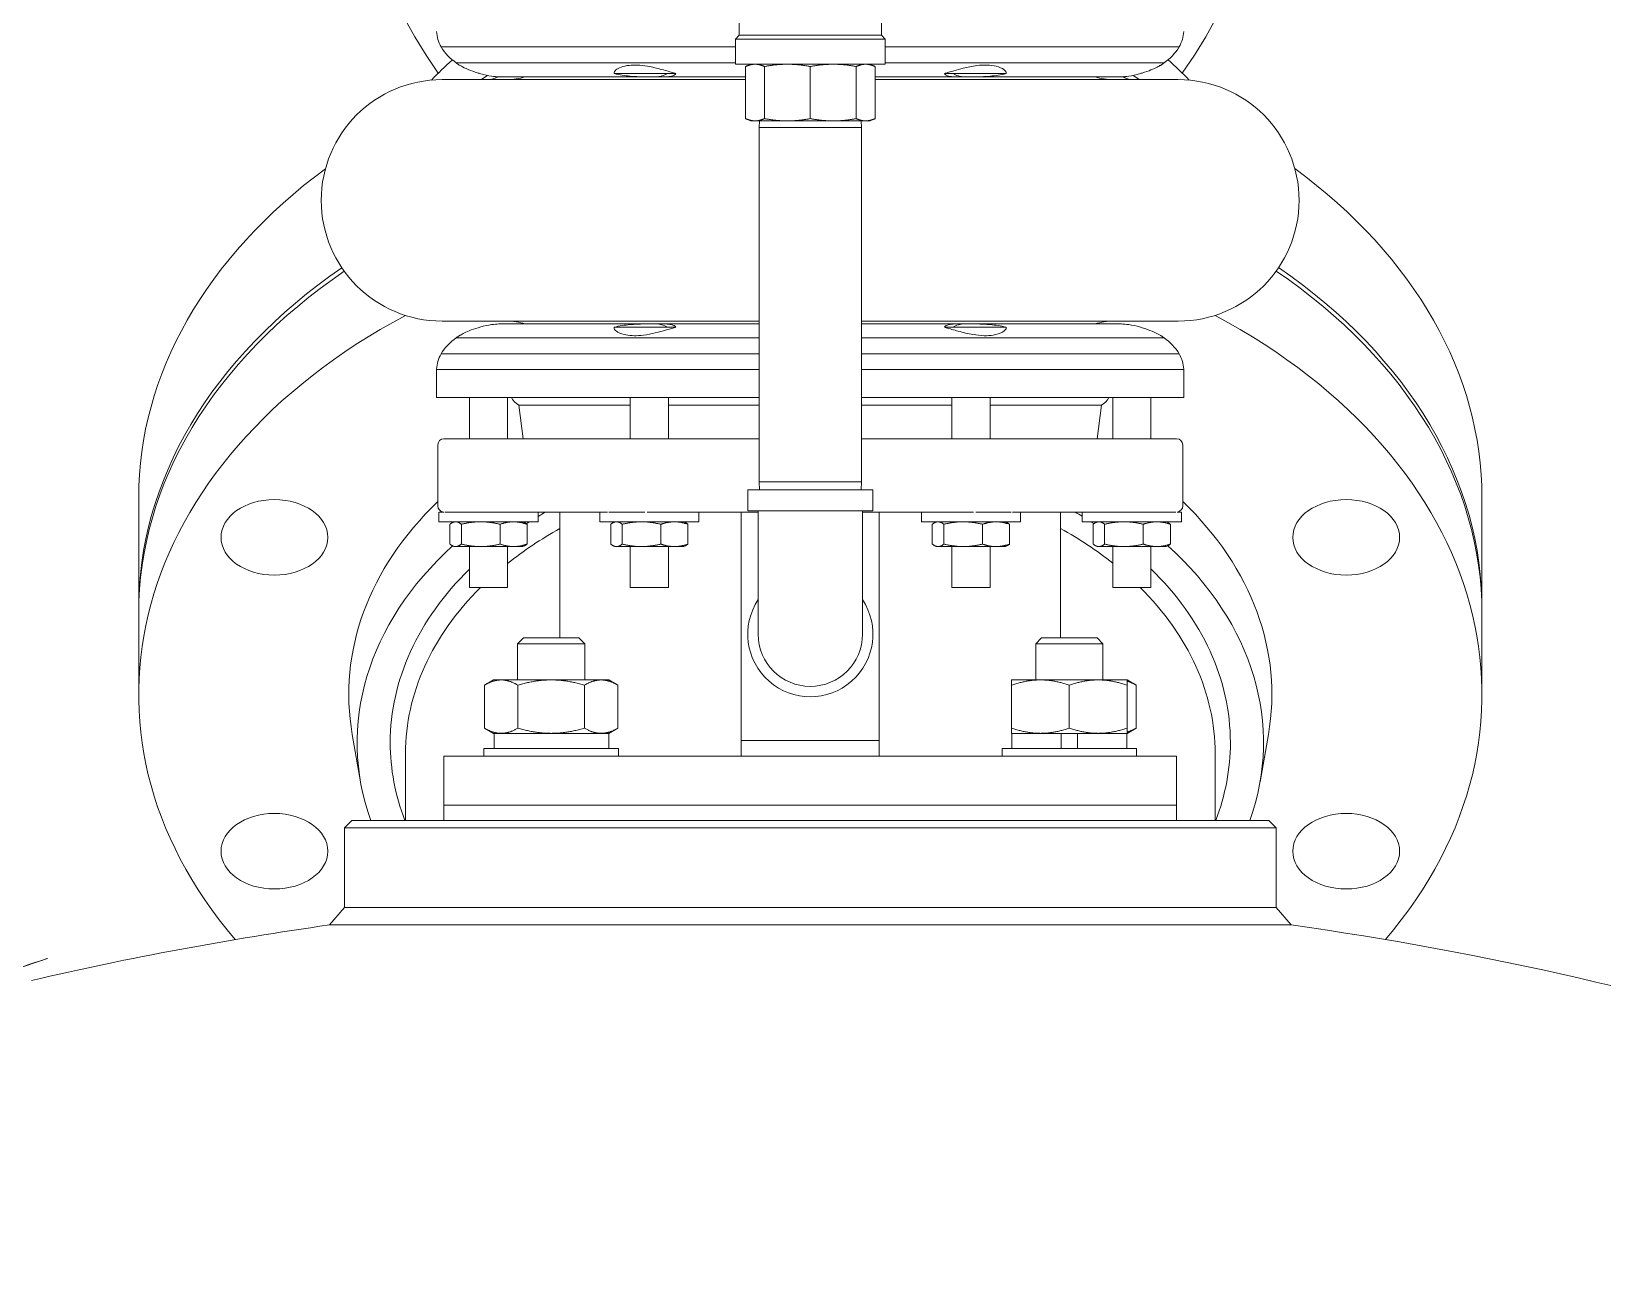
# Model space of a CAD drawing. Header units: inches. Extents: x 12 to 318, y 5 to 204.
# Drawn here: x 48.15 to 61.02, y 95.19 to 105.41 of the extents above; entities that cross this region are included whole.
import ezdxf

# ---------------------------------------------------------------- set-up
doc = ezdxf.new("R2010")
doc.units = ezdxf.units.IN
doc.header["$LTSCALE"] = 9.5
doc.header["$MEASUREMENT"] = 0
doc.layers.add('Visible', color=7, linetype='Continuous', lineweight=18)

msp = doc.modelspace()

# ---------------------------------------------------------------- linework, layer by layer
at = {"layer": 'Visible'}
for p, q in [((53.947936, 105.376271), (53.947936, 105.582493)), ((55.111686, 105.376271), (55.111686, 105.582493)), ((53.947936, 105.376271), (53.917311, 105.345646)), ((55.111686, 105.376271), (53.947936, 105.376271)), ((55.111686, 105.376271), (55.142311, 105.345646)), ((53.917311, 105.281794), (51.506158, 105.281794)), ((55.142311, 105.345646), (53.917311, 105.345646)), ((53.917311, 105.139423), (53.917311, 105.345646)), ((55.142311, 105.139423), (55.142311, 105.345646)), ((57.550647, 105.281794), (55.142311, 105.281794)), ((53.917311, 105.149716), (51.630421, 105.149716)), ((55.142311, 105.139423), (53.917311, 105.139423)), ((54.039811, 105.139423), (53.999438, 105.120598)), ((53.999438, 104.694249), (53.999438, 105.120598)), ((54.154781, 104.694249), (54.154781, 105.120598)), ((54.529811, 104.694249), (54.529811, 105.120598)), ((54.90484, 104.694249), (54.90484, 105.120598)), ((55.019811, 105.139423), (55.060183, 105.120598)), ((55.060183, 104.694249), (55.060183, 105.120598)), ((57.426383, 105.149716), (55.142311, 105.149716)), ((53.999438, 105.013387), (51.51369, 105.013387)), ((52.001794, 105.036367), (53.999438, 105.036367)), ((52.923469, 105.063107), (53.361634, 105.063107)), ((53.361634, 105.063107), (53.429386, 105.063107)), ((55.060183, 105.036367), (57.055011, 105.036367)), ((57.543114, 105.013387), (55.060183, 105.013387)), ((55.627418, 105.063107), (55.69517, 105.063107)), ((55.69517, 105.063107), (56.133336, 105.063107)), ((54.039811, 104.675423), (53.999438, 104.694249)), ((54.039811, 104.675423), (54.07711, 104.675423)), ((54.07711, 104.675423), (54.342296, 104.675423)), ((54.11285, 104.675423), (54.111159, 104.621313)), ((54.111159, 104.621313), (54.948462, 104.621313)), ((54.111159, 104.621313), (54.111159, 101.720526)), ((54.342296, 104.675423), (54.717325, 104.675423)), ((54.717325, 104.675423), (54.982511, 104.675423)), ((54.946771, 104.675423), (54.948462, 104.621313)), ((54.948462, 104.621313), (54.948462, 101.720526)), ((54.982511, 104.675423), (55.019811, 104.675423)), ((55.019811, 104.675423), (55.060183, 104.694249)), ((54.111159, 103.035361), (51.51369, 103.035361)), ((54.111159, 103.012381), (52.001794, 103.012381)), ((52.923469, 102.98564), (53.361634, 102.98564)), ((53.361634, 102.98564), (53.429386, 102.98564)), ((57.543114, 103.035361), (54.948462, 103.035361)), ((57.055011, 103.012381), (54.948462, 103.012381)), ((55.627418, 102.98564), (55.69517, 102.98564)), ((55.69517, 102.98564), (56.133336, 102.98564)), ((54.111159, 102.899031), (51.630421, 102.899031)), ((57.426383, 102.899031), (54.948462, 102.899031)), ((54.111159, 102.766953), (51.506158, 102.766953)), ((57.550647, 102.766953), (54.948462, 102.766953)), ((54.111159, 102.640578), (51.469494, 102.640578)), ((51.469494, 102.409881), (51.469494, 102.640578)), ((57.587311, 102.640578), (54.948462, 102.640578)), ((57.587311, 102.409881), (57.587311, 102.640578)), ((54.111159, 102.409881), (51.469494, 102.409881)), ((51.738244, 102.409881), (51.738244, 102.071313)), ((52.050744, 102.409881), (52.050744, 102.071313)), ((53.055198, 102.348053), (52.141451, 102.348053)), ((52.178505, 102.071313), (52.141451, 102.348053)), ((53.055198, 102.409881), (53.055198, 102.071313)), ((53.367698, 102.409881), (53.367698, 102.071313)), ((54.111159, 102.348053), (53.367698, 102.348053)), ((57.587311, 102.409881), (54.948462, 102.409881)), ((55.689106, 102.348053), (54.948462, 102.348053)), ((55.689106, 102.409881), (55.689106, 102.071313)), ((56.001606, 102.409881), (56.001606, 102.071313)), ((56.915353, 102.348053), (56.001606, 102.348053)), ((56.8783, 102.071313), (56.915353, 102.348053)), ((57.006061, 102.409881), (57.006061, 102.071313)), ((57.318561, 102.409881), (57.318561, 102.071313)), ((51.529811, 102.071313), (54.111159, 102.071313)), ((54.948462, 102.071313), (57.529811, 102.071313)), ((51.479811, 102.021313), (51.479811, 101.521313)), ((57.579811, 102.021313), (57.579811, 101.521313)), ((55.042409, 101.652416), (54.017212, 101.652416)), ((54.017212, 101.481549), (54.017212, 101.652416)), ((54.111159, 101.720526), (54.948462, 101.720526)), ((54.113287, 101.652416), (54.111159, 101.720526)), ((54.946334, 101.652416), (54.948462, 101.720526)), ((55.042409, 101.481549), (55.042409, 101.652416)), ((49.029811, 100.686313), (49.029811, 101.592294)), ((60.029811, 100.686313), (60.029811, 101.592294)), ((51.488494, 101.471881), (51.52729, 101.471881)), ((51.488494, 101.391881), (51.488494, 101.471881)), ((51.488494, 101.391881), (52.300494, 101.391881)), ((52.868139, 101.471313), (51.535852, 101.471313)), ((51.612994, 101.391881), (51.600353, 101.385986)), ((52.175994, 101.391881), (52.188635, 101.385986)), ((52.300494, 101.391881), (52.300494, 101.471313)), ((52.479811, 101.471313), (52.479811, 100.440408)), ((52.805448, 101.391881), (52.805448, 101.471313)), ((52.805448, 101.391881), (53.617448, 101.391881)), ((52.878825, 101.471881), (53.17577, 101.471881)), ((52.929948, 101.391881), (52.917307, 101.385986)), ((54.102645, 101.471313), (53.195027, 101.471313)), ((53.492948, 101.391881), (53.505589, 101.385986)), ((53.617448, 101.391881), (53.617448, 101.471313)), ((53.964811, 101.471313), (53.964811, 99.601313)), ((55.042409, 101.481549), (54.017212, 101.481549)), ((54.102645, 101.061864), (54.102645, 101.481549)), ((54.956976, 101.061864), (54.956976, 101.481549)), ((55.86487, 101.471313), (54.956976, 101.471313)), ((55.094811, 101.471313), (55.094811, 99.601313)), ((55.439356, 101.391881), (55.439356, 101.471313)), ((55.439356, 101.391881), (56.251356, 101.391881)), ((55.563856, 101.391881), (55.551215, 101.385986)), ((55.884483, 101.471881), (56.175544, 101.471881)), ((56.126856, 101.391881), (56.139497, 101.385986)), ((57.524154, 101.471313), (56.186596, 101.471313)), ((56.251356, 101.391881), (56.251356, 101.471313)), ((56.579811, 101.471313), (56.579811, 100.440408)), ((56.756311, 101.391881), (56.756311, 101.471313)), ((56.756311, 101.391881), (57.568311, 101.391881)), ((56.880811, 101.391881), (56.86817, 101.385986)), ((57.443811, 101.391881), (57.456451, 101.385986)), ((57.532725, 101.471881), (57.568311, 101.471881)), ((57.568311, 101.391881), (57.568311, 101.471881)), ((51.577958, 101.209188), (51.577958, 101.371574)), ((51.672224, 101.209188), (51.672224, 101.371574)), ((51.98876, 101.209188), (51.98876, 101.371574)), ((52.211029, 101.209188), (52.211029, 101.371574)), ((52.894912, 101.209188), (52.894912, 101.371574)), ((52.989179, 101.209188), (52.989179, 101.371574)), ((53.305714, 101.209188), (53.305714, 101.371574)), ((53.527983, 101.209188), (53.527983, 101.371574)), ((55.528821, 101.209188), (55.528821, 101.371574)), ((55.623087, 101.209188), (55.623087, 101.371574)), ((55.939623, 101.209188), (55.939623, 101.371574)), ((56.161892, 101.209188), (56.161892, 101.371574)), ((56.845775, 101.209188), (56.845775, 101.371574)), ((56.940041, 101.209188), (56.940041, 101.371574)), ((57.256577, 101.209188), (57.256577, 101.371574)), ((57.478846, 101.209188), (57.478846, 101.371574)), ((51.612994, 101.188881), (51.600353, 101.194775)), ((51.612994, 101.188881), (51.625091, 101.188881)), ((51.625091, 101.188881), (51.830492, 101.188881)), ((51.738244, 101.188881), (51.738244, 100.854881)), ((51.830492, 101.188881), (52.099895, 101.188881)), ((52.050744, 101.188881), (52.050744, 100.854881)), ((52.099895, 101.188881), (52.175994, 101.188881)), ((52.175994, 101.188881), (52.188635, 101.194775)), ((52.929948, 101.188881), (52.917307, 101.194775)), ((52.929948, 101.188881), (52.942046, 101.188881)), ((52.942046, 101.188881), (53.147446, 101.188881)), ((53.055198, 101.188881), (53.055198, 100.854881)), ((53.147446, 101.188881), (53.416849, 101.188881)), ((53.367698, 101.188881), (53.367698, 100.854881)), ((53.416849, 101.188881), (53.492948, 101.188881)), ((53.492948, 101.188881), (53.505589, 101.194775)), ((55.563856, 101.188881), (55.551215, 101.194775)), ((55.563856, 101.188881), (55.575954, 101.188881)), ((55.575954, 101.188881), (55.781355, 101.188881)), ((55.689106, 101.188881), (55.689106, 100.854881)), ((55.781355, 101.188881), (56.050757, 101.188881)), ((56.001606, 101.188881), (56.001606, 100.854881)), ((56.050757, 101.188881), (56.126856, 101.188881)), ((56.126856, 101.188881), (56.139497, 101.194775)), ((56.880811, 101.188881), (56.86817, 101.194775)), ((56.880811, 101.188881), (56.892908, 101.188881)), ((56.892908, 101.188881), (57.098309, 101.188881)), ((57.006061, 101.188881), (57.006061, 100.854881)), ((57.098309, 101.188881), (57.367711, 101.188881)), ((57.318561, 101.188881), (57.318561, 100.854881)), ((57.367711, 101.188881), (57.443811, 101.188881)), ((57.443811, 101.188881), (57.456451, 101.194775)), ((54.102645, 101.061864), (54.102645, 100.471313)), ((54.956976, 100.471313), (54.956976, 101.061864)), ((51.738244, 100.854881), (52.050744, 100.854881)), ((53.055198, 100.854881), (53.367698, 100.854881)), ((55.689106, 100.854881), (56.001606, 100.854881)), ((57.006061, 100.854881), (57.318561, 100.854881)), ((49.029811, 100.643887), (49.029811, 99.979206)), ((60.029811, 100.643887), (60.029811, 99.979206)), ((52.180562, 100.440408), (52.13222, 100.392105)), ((52.683401, 100.392105), (52.13222, 100.392105)), ((52.13222, 100.096805), (52.13222, 100.392105)), ((52.180562, 100.440408), (52.635059, 100.440408)), ((52.635059, 100.440408), (52.683401, 100.392105)), ((52.683401, 100.096805), (52.683401, 100.392105)), ((56.423562, 100.440408), (56.37522, 100.392105)), ((56.926401, 100.392105), (56.37522, 100.392105)), ((56.37522, 100.096805), (56.37522, 100.392105)), ((56.423562, 100.440408), (56.878059, 100.440408)), ((56.878059, 100.440408), (56.926401, 100.392105)), ((56.926401, 100.096805), (56.926401, 100.392105)), ((51.862283, 100.054609), (51.86229, 100.054613)), ((51.862283, 99.701502), (51.862283, 100.054609)), ((51.93537, 100.096805), (51.86229, 100.054613)), ((51.99867, 100.096805), (51.93537, 100.096805)), ((52.407821, 100.096805), (51.99867, 100.096805)), ((52.135057, 99.701502), (52.135057, 100.054609)), ((52.816962, 100.096805), (52.407821, 100.096805)), ((52.680585, 99.701502), (52.680585, 100.054609)), ((52.880251, 100.096805), (52.816962, 100.096805)), ((52.880251, 100.096805), (52.953331, 100.054613)), ((52.953338, 99.701502), (52.953338, 100.054609)), ((56.178363, 99.701502), (56.178363, 100.054609)), ((56.414599, 100.096805), (56.17837, 100.096805)), ((56.178376, 99.701502), (56.178376, 100.054609)), ((56.88704, 100.096805), (56.414599, 100.096805)), ((56.650823, 99.701502), (56.650823, 100.054609)), ((57.123251, 100.096805), (56.88704, 100.096805)), ((57.124251, 100.096805), (57.123251, 100.096805)), ((57.123258, 99.701502), (57.123258, 100.054609)), ((57.124251, 100.096805), (57.197331, 100.054613)), ((57.197338, 99.701502), (57.197338, 100.054609)), ((50.846652, 99.26101), (50.778412, 99.65102)), ((51.86229, 99.701498), (51.862283, 99.701502)), ((51.93537, 99.659305), (51.86229, 99.701498)), ((51.93537, 99.659305), (51.99867, 99.659305)), ((51.94136, 99.659305), (51.94136, 99.534305)), ((51.941363, 99.659305), (51.941363, 99.534305)), ((51.99867, 99.659305), (52.407821, 99.659305)), ((52.407821, 99.659305), (52.816962, 99.659305)), ((52.816962, 99.659305), (52.880251, 99.659305)), ((52.879162, 99.659305), (52.879162, 99.534305)), ((52.880251, 99.659305), (52.953331, 99.701498)), ((53.964811, 99.601313), (53.964811, 99.471313)), ((55.094811, 99.601313), (53.964811, 99.601313)), ((55.094811, 99.601313), (55.094811, 99.471313)), ((56.17837, 99.659305), (56.414599, 99.659305)), ((56.179459, 99.659305), (56.179459, 99.534305)), ((56.414599, 99.659305), (56.88704, 99.659305)), ((56.58302, 99.659305), (56.58302, 99.534305)), ((56.718622, 99.659305), (56.718622, 99.534305)), ((56.88704, 99.659305), (57.123251, 99.659305)), ((57.122162, 99.659305), (57.122162, 99.534305)), ((57.123251, 99.659305), (57.124251, 99.659305)), ((57.124251, 99.659305), (57.197331, 99.701498)), ((58.21297, 99.26101), (58.281209, 99.65102)), ((51.214811, 99.494838), (51.214811, 98.946313)), ((51.529811, 99.471313), (51.529811, 99.071313)), ((51.529811, 99.471313), (52.529811, 99.471313)), ((52.958992, 99.534305), (51.856629, 99.534305)), ((51.856629, 99.534305), (51.856629, 99.471313)), ((52.529811, 99.471313), (56.529811, 99.471313)), ((52.958992, 99.534305), (52.958992, 99.471313)), ((55.094811, 99.471313), (53.964811, 99.471313)), ((57.201992, 99.534305), (56.099629, 99.534305)), ((56.099629, 99.534305), (56.099629, 99.471313)), ((56.529811, 99.471313), (57.529811, 99.471313)), ((57.201992, 99.534305), (57.201992, 99.471313)), ((57.529811, 99.071313), (57.529811, 99.471313)), ((57.844811, 99.494838), (57.844811, 98.946313)), ((52.529811, 99.071313), (51.529811, 99.071313)), ((51.529811, 99.071313), (51.529811, 98.946313)), ((51.529811, 99.071313), (52.529811, 99.071313)), ((52.529811, 99.071313), (56.529811, 99.071313)), ((52.529811, 99.071313), (56.529811, 99.071313)), ((57.529811, 99.071313), (56.529811, 99.071313)), ((56.529811, 99.071313), (57.529811, 99.071313)), ((57.529811, 98.946313), (57.529811, 99.071313)), ((50.774811, 98.946313), (50.714811, 98.886313)), ((50.774811, 98.946313), (51.586383, 98.946313)), ((52.198232, 98.946313), (51.586383, 98.946313)), ((52.198232, 98.946313), (56.861389, 98.946313)), ((57.473238, 98.946313), (56.861389, 98.946313)), ((57.473238, 98.946313), (58.284811, 98.946313)), ((58.284811, 98.946313), (58.344811, 98.886313)), ((58.344811, 98.886313), (50.714811, 98.886313)), ((50.714811, 98.886313), (50.714811, 98.231996)), ((58.344811, 98.886313), (58.344811, 98.231996)), ((50.714811, 98.231996), (50.590998, 98.089806)), ((50.714811, 98.231996), (51.832198, 98.231996)), ((51.832198, 98.231996), (58.344811, 98.231996)), ((58.344811, 98.231996), (58.468623, 98.089806)), ((51.74465, 98.089806), (50.590998, 98.089806)), ((58.468623, 98.089806), (51.74465, 98.089806))]:
    msp.add_line(p, q, dxfattribs=at)
for centre, radius, start, end in [((54.529811, 107.253567), 3.75, 324.3274986, 215.6725014), ((51.758007, 105.423367), 0.288913, 183.0153263, 209.3417204), ((57.298798, 105.423367), 0.288913, 330.6582796, 356.9846737), ((51.88438, 105.513145), 0.443368, 211.4531967, 235.0546592), ((57.172424, 105.513145), 0.443368, 304.9453408, 328.5468033), ((51.953318, 105.587922), 0.544322, 233.6149039, 236.7306754), ((57.103486, 105.587922), 0.544322, 303.2693246, 306.3850961), ((51.51369, 104.024374), 0.989013, 90, 270), ((52.044918, 105.5165), 0.503113, 270, 287.3838678), ((57.011887, 105.5165), 0.503113, 252.6161322, 270), ((57.543114, 104.024374), 0.989013, 270, 90), ((52.044918, 102.532248), 0.503113, 72.6161322, 90), ((57.011887, 102.532248), 0.503113, 90, 107.3838678), ((51.88438, 102.535603), 0.443368, 124.9453408, 148.5468033), ((51.953318, 102.460826), 0.544322, 123.2693246, 126.3850961), ((57.103486, 102.460826), 0.544322, 53.6149039, 56.7306754), ((57.172424, 102.535603), 0.443368, 31.4531967, 55.0546592), ((51.758007, 102.625381), 0.288913, 150.6582796, 176.9846737), ((57.298798, 102.625381), 0.288913, 3.0153263, 29.3417204), ((52.208162, 102.468285), 0.1375, 205.1354813, 240.9760883), ((56.848642, 102.468285), 0.1375, 299.0239117, 334.8645187), ((51.529811, 102.021313), 0.05, 90, 180), ((57.529811, 102.021313), 0.05, 0, 90), ((51.529811, 101.521313), 0.05, 180, 261.3597917), ((57.529811, 101.521313), 0.05, 278.6402083, 0), ((54.529811, 100.471313), 0.512598, 146.4426902, 33.5573098), ((54.529811, 100.471313), 0.427165, 180, 0), ((54.529811, 70.174094), 28.192219, 98.0312245, 103.0763399), ((54.529811, 70.174094), 28.192219, 62.5561831, 81.9687755)]:
    msp.add_arc(centre, radius, start, end, dxfattribs=at)
for centre, major_axis, ratio, start_param, end_param in [((54.529811, 103.527115), (3.7445, 0), 0.707106781, 2.470095517, 2.547323945), ((54.529811, 103.527115), (3.7445, 0), 0.707106781, 0.59414338, 0.672087246), ((54.529811, 103.173561), (3.7445, 0), 0.707106781, 2.355104173, 2.373366418), ((54.529811, 101.592294), (5.5, 0), 0.707106781, 2.053569763, 2.066435853), ((54.529811, 103.072799), (3.78125, 0), 0.707106781, 2.31620797, 2.322387727), ((53.265098, 105.746744), (0, -0.710378), 0.5, 0, 0.27525005), ((55.791706, 105.746744), (0, -0.710378), 0.5, 6.007935257, 6.283185307), ((54.529811, 101.592294), (5.5, 0), 0.707106781, 1.0751568, 1.088084668), ((54.529811, 103.072799), (3.78125, 0), 0.707106781, 0.819204926, 0.825474569), ((54.529811, 103.173561), (3.7445, 0), 0.707106781, 0.768226235, 0.786723292), ((54.529811, 101.592294), (-5.5, 0), 0.707106781, 5.51897422, 6.283185307), ((54.529811, 101.592294), (5.5, 0), 0.707106781, 0, 0.765137086), ((54.529811, 100.686313), (-5.5, 0), 0.707106781, 5.48447291, 6.28863988), ((54.529811, 100.643887), (5.5, 0), 0.707106781, 0, 0.804260914), ((54.529811, 100.686313), (5.5, 0), 0.707106781, 6.277730735, 7.08238662), ((54.529811, 100.643887), (-5.5, 0), 0.707106781, 5.479400755, 6.283185307), ((54.529811, 99.979206), (-5.5, 0), 0.707106781, 5.359541835, 6.826032054), ((54.529811, 99.979206), (5.5, 0), 0.707106781, 5.74033856, 7.207068889), ((53.265098, 102.302003), (0, 0.710378), 0.5, 6.007935257, 6.283185307), ((55.791706, 102.302003), (0, 0.710378), 0.5, 0, 0.27525005), ((54.529811, 99.979206), (-3.78, 0), 0.707106781, 5.383762449, 5.38415928), ((54.529811, 99.979206), (-3.78, 0), 0.707106781, 4.040618681, 4.04190042), ((54.529811, 99.979206), (-3.78, 0), 0.707106781, 5.651237282, 6.406280498), ((54.529811, 99.979206), (3.78, 0), 0.707106781, 6.160090117, 6.915133333), ((54.529811, 99.583227), (-3.44, 0), 0.707106781, 5.444816738, 5.454440933), ((54.529811, 99.583227), (-3.44, 0), 0.707106781, 5.394555475, 5.417419681), ((54.529811, 99.583227), (-3.44, 0), 0.707106781, 4.008432957, 4.030222486), ((54.529811, 99.583227), (-3.44, 0), 0.707106781, 3.97091942, 3.979961223), ((54.529811, 99.494838), (3.315, 0), 0.707106781, 2.237502953, 2.415588453), ((54.529811, 99.494838), (3.315, 0), 0.707106781, 0.727283189, 0.9040897), ((54.529811, 99.583227), (-3.711241, 0), 0.707106781, 5.622005729, 6.528337156), ((54.529811, 99.583227), (3.711241, 0), 0.707106781, 6.038033459, 6.944790634), ((54.529811, 99.583227), (-3.44, 0), 0.707106781, 5.659106869, 6.283185307), ((54.529811, 99.583227), (3.44, 0), 0.707106781, 0, 0.62547836), ((54.529811, 99.494838), (-3.315, 0), 0.707106781, 5.664200947, 6.283185307), ((54.529811, 99.494838), (3.315, 0), 0.707106781, 0, 0.61898436), ((54.529811, 99.583227), (-3.44, 0), 0.707106781, 0, 0.264928829), ((54.529811, 99.583227), (3.44, 0), 0.707106781, 6.018256478, 6.283185307)]:
    msp.add_ellipse(centre, major_axis=major_axis, ratio=ratio, start_param=start_param, end_param=end_param, dxfattribs=at)
for centre, major_axis in [((50.141383, 101.264547), (0.4375, 0)), ((58.918238, 101.264547), (0.4375, 0)), ((50.141383, 98.693866), (-0.4375, 0)), ((58.918238, 98.693866), (-0.4375, 0))]:
    msp.add_ellipse(centre, major_axis=major_axis, ratio=0.707106781, dxfattribs=at)
for points, knots in [([(51.654715, 105.13281), (51.654716, 105.132812), (51.654999, 105.132651), (51.657591, 105.131168), (51.6632, 105.127937), (51.684712, 105.116389), (51.703617, 105.106673), (51.750624, 105.086556), (51.777922, 105.076258), (51.80923, 105.06731)], [-0.8761281662, -0.8761281662, -0.8761281662, -0.8761281662, -0.8136591889, -0.8136591889, -0.5906716306, -0.5906716306, -0.2820319873, -0.2820319873, -0.000296534, -0.000296534, -0.000296534, -0.000296534]), ([(52.922688, 105.06731), (52.922265, 105.075081), (52.927587, 105.083873), (52.947235, 105.100687), (52.961505, 105.108752), (52.998002, 105.122248), (53.020435, 105.127551), (53.06679, 105.132708), (53.089359, 105.133378), (53.139827, 105.131168), (53.167597, 105.127937), (53.235351, 105.116389), (53.275528, 105.106673), (53.349705, 105.086556), (53.384123, 105.076258), (53.414944, 105.06731)], [-1.7515344, -1.7515344, -1.7515344, -1.7515344, -1.507264199, -1.507264199, -1.265612948, -1.265612948, -1.016038721, -1.016038721, -0.813659189, -0.813659189, -0.590671631, -0.590671631, -0.282031987, -0.282031987, -0.000296534, -0.000296534, -0.000296534, -0.000296534]), ([(55.64186, 105.06731), (55.661902, 105.073128), (55.683469, 105.079519), (55.729884, 105.092797), (55.75494, 105.099705), (55.818128, 105.115372), (55.856653, 105.123318), (55.923323, 105.131746), (55.951609, 105.133377), (56.005625, 105.131861), (56.030577, 105.128487), (56.079412, 105.116303), (56.100938, 105.106389), (56.127712, 105.086223), (56.134595, 105.076113), (56.134116, 105.06731)], [-1.751957248, -1.751957248, -1.751957248, -1.751957248, -1.569152472, -1.569152472, -1.371506474, -1.371506474, -1.074775693, -1.074775693, -0.838721318, -0.838721318, -0.590919966, -0.590919966, -0.277463852, -0.277463852, -0.000296534, -0.000296534, -0.000296534, -0.000296534]), ([(57.247574, 105.06731), (57.274766, 105.075081), (57.298931, 105.083873), (57.339813, 105.100687), (57.356717, 105.108752), (57.383349, 105.122248), (57.392805, 105.127551), (57.400673, 105.131995), (57.40209, 105.132808), (57.402089, 105.13281)], [-1.7515344005, -1.7515344005, -1.7515344005, -1.7515344005, -1.5072641988, -1.5072641988, -1.2656129478, -1.2656129478, -1.0160387209, -1.0160387209, -0.8761281662, -0.8761281662, -0.8761281662, -0.8761281662]), ([(51.824453, 105.063107), (51.85996, 105.05219), (51.891959, 105.045887), (51.942486, 105.038827), (51.963952, 105.037369), (51.986113, 105.036531), (51.991751, 105.036438), (51.998646, 105.036367), (52.000587, 105.036367), (52.001593, 105.036367), (52.001723, 105.036367), (52.001786, 105.036367), (52.001794, 105.036367), (52.001794, 105.036367)], [0, 0, 0, 0, 0.369847559, 0.369847559, 0.698152508, 0.698152508, 0.848758584, 0.848758584, 0.964058711, 0.964058711, 0.994568453, 0.994568453, 1.00369322, 1.00369322, 1.00369322, 1.00369322]), ([(53.265098, 105.036367), (53.264195, 105.036367), (53.26329, 105.036367), (53.259337, 105.036367), (53.256257, 105.036367), (53.241357, 105.036367), (53.229149, 105.036367), (53.200088, 105.036438), (53.183202, 105.036531), (53.128837, 105.037369), (53.090603, 105.038827), (53.011936, 105.045887), (52.968275, 105.05219), (52.923469, 105.063107)], [-0.0079434248, -0.0079434248, -0.0079434248, -0.0079434248, 0, 0, 0.0265597837, 0.0265597837, 0.1269325245, 0.1269325245, 0.2580403133, 0.2580403133, 0.5438411068, 0.5438411068, 0.8658061764, 0.8658061764, 0.8658061764, 0.8658061764]), ([(53.429386, 105.063107), (53.420086, 105.05219), (53.408425, 105.045887), (53.380285, 105.038827), (53.363518, 105.037369), (53.331313, 105.036531), (53.320065, 105.036438), (53.297899, 105.036367), (53.287632, 105.036367), (53.273738, 105.036367), (53.270788, 105.036367), (53.266899, 105.036367), (53.266001, 105.036367), (53.265098, 105.036367)], [0, 0, 0, 0, 0.369847568, 0.369847568, 0.698152512, 0.698152512, 0.848758588, 0.848758588, 0.964058714, 0.964058714, 0.994568455, 0.994568455, 1.003693222, 1.003693222, 1.003693222, 1.003693222]), ([(55.791706, 105.036367), (55.790804, 105.036367), (55.789905, 105.036367), (55.786016, 105.036367), (55.783066, 105.036367), (55.769172, 105.036367), (55.758905, 105.036367), (55.73674, 105.036438), (55.725491, 105.036531), (55.693286, 105.037369), (55.676519, 105.038827), (55.648379, 105.045887), (55.636718, 105.05219), (55.627418, 105.063107)], [-0.0079434248, -0.0079434248, -0.0079434248, -0.0079434248, 0, 0, 0.0265597837, 0.0265597837, 0.1269325247, 0.1269325247, 0.2580403137, 0.2580403137, 0.5438411075, 0.5438411075, 0.8658061775, 0.8658061775, 0.8658061775, 0.8658061775]), ([(56.133336, 105.063107), (56.088529, 105.05219), (56.044868, 105.045887), (55.966201, 105.038827), (55.927968, 105.037369), (55.873602, 105.036531), (55.856716, 105.036438), (55.827655, 105.036367), (55.815447, 105.036367), (55.800547, 105.036367), (55.797467, 105.036367), (55.793514, 105.036367), (55.792609, 105.036367), (55.791706, 105.036367)], [0, 0, 0, 0, 0.369847559, 0.369847559, 0.698152508, 0.698152508, 0.848758584, 0.848758584, 0.964058711, 0.964058711, 0.994568452, 0.994568452, 1.00369322, 1.00369322, 1.00369322, 1.00369322]), ([(57.055011, 105.036367), (57.055011, 105.036367), (57.055018, 105.036367), (57.055081, 105.036367), (57.055211, 105.036367), (57.056217, 105.036367), (57.058158, 105.036367), (57.065054, 105.036438), (57.070691, 105.036531), (57.092852, 105.037369), (57.114318, 105.038827), (57.164845, 105.045887), (57.196844, 105.05219), (57.232352, 105.063107)], [-0.0079434248, -0.0079434248, -0.0079434248, -0.0079434248, 0, 0, 0.0265597821, 0.0265597821, 0.1269325218, 0.1269325218, 0.2580403084, 0.2580403084, 0.5438410935, 0.5438410935, 0.8658061665, 0.8658061665, 0.8658061665, 0.8658061665]), ([(51.80923, 102.981438), (51.782038, 102.973666), (51.757873, 102.964875), (51.716992, 102.948061), (51.700087, 102.939995), (51.673455, 102.926499), (51.664, 102.921197), (51.656131, 102.916752), (51.654714, 102.915939), (51.654715, 102.915937)], [-1.7515344005, -1.7515344005, -1.7515344005, -1.7515344005, -1.5072641988, -1.5072641988, -1.2656129478, -1.2656129478, -1.016038721, -1.016038721, -0.8761281662, -0.8761281662, -0.8761281662, -0.8761281662]), ([(52.001794, 103.012381), (52.001794, 103.012381), (52.001786, 103.012381), (52.001723, 103.012381), (52.001593, 103.012381), (52.000587, 103.01238), (51.998646, 103.01238), (51.991751, 103.012309), (51.986113, 103.012216), (51.963952, 103.011378), (51.942486, 103.009921), (51.891959, 103.00286), (51.85996, 102.996557), (51.824453, 102.98564)], [-0.007942405, -0.007942405, -0.007942405, -0.007942405, 0, 0, 0.0265587398, 0.0265587398, 0.1269250631, 0.1269250631, 0.2580243423, 0.2580243423, 0.5438067165, 0.5438067165, 0.8657505603, 0.8657505603, 0.8657505603, 0.8657505603]), ([(53.414944, 102.981438), (53.388175, 102.973666), (53.358689, 102.964875), (53.298159, 102.948061), (53.266985, 102.939995), (53.203855, 102.926499), (53.171966, 102.921197), (53.116482, 102.91604), (53.092772, 102.915369), (53.046166, 102.917579), (53.024005, 102.920811), (52.977763, 102.932358), (52.95649, 102.942074), (52.92932, 102.962191), (52.922201, 102.972489), (52.922688, 102.981438)], [-1.751534401, -1.751534401, -1.751534401, -1.751534401, -1.507264199, -1.507264199, -1.265612948, -1.265612948, -1.016038721, -1.016038721, -0.813659189, -0.813659189, -0.590671631, -0.590671631, -0.282031987, -0.282031987, -0.000296534, -0.000296534, -0.000296534, -0.000296534]), ([(52.923469, 102.98564), (52.968275, 102.996557), (53.011936, 103.00286), (53.090603, 103.009921), (53.128836, 103.011378), (53.183202, 103.012216), (53.200088, 103.012309), (53.229149, 103.01238), (53.241357, 103.01238), (53.256257, 103.012381), (53.259337, 103.012381), (53.26329, 103.012381), (53.264195, 103.012381), (53.265098, 103.012381)], [0, 0, 0, 0, 0.369847229, 0.369847229, 0.698152371, 0.698152371, 0.848758466, 0.848758466, 0.964058719, 0.964058719, 0.994569246, 0.994569246, 1.003693435, 1.003693435, 1.003693435, 1.003693435]), ([(53.265098, 103.012381), (53.266001, 103.012381), (53.266899, 103.012381), (53.270788, 103.012381), (53.273738, 103.012381), (53.287632, 103.01238), (53.297899, 103.01238), (53.320065, 103.012309), (53.331313, 103.012216), (53.363518, 103.011378), (53.380285, 103.009921), (53.408425, 103.00286), (53.420086, 102.996557), (53.429386, 102.98564)], [-0.007942405, -0.007942405, -0.007942405, -0.007942405, 0, 0, 0.0265587405, 0.0265587405, 0.1269250639, 0.1269250639, 0.2580243435, 0.2580243435, 0.5438067204, 0.5438067204, 0.8657505612, 0.8657505612, 0.8657505612, 0.8657505612]), ([(55.627418, 102.98564), (55.636718, 102.996557), (55.648379, 103.00286), (55.676519, 103.009921), (55.693286, 103.011378), (55.725491, 103.012216), (55.73674, 103.012309), (55.758905, 103.01238), (55.769172, 103.01238), (55.783066, 103.012381), (55.786016, 103.012381), (55.789905, 103.012381), (55.790804, 103.012381), (55.791706, 103.012381)], [0, 0, 0, 0, 0.369847229, 0.369847229, 0.698152371, 0.698152371, 0.848758466, 0.848758466, 0.964058719, 0.964058719, 0.994569246, 0.994569246, 1.003693435, 1.003693435, 1.003693435, 1.003693435]), ([(56.134116, 102.981438), (56.134433, 102.975619), (56.131525, 102.969229), (56.119848, 102.95595), (56.110606, 102.949042), (56.080824, 102.933375), (56.05689, 102.925429), (56.005386, 102.917001), (55.979864, 102.91537), (55.923203, 102.916887), (55.892453, 102.920261), (55.820924, 102.932444), (55.780105, 102.942358), (55.705985, 102.962524), (55.672182, 102.972635), (55.64186, 102.981438)], [-1.751957248, -1.751957248, -1.751957248, -1.751957248, -1.569152472, -1.569152472, -1.371506474, -1.371506474, -1.074775693, -1.074775693, -0.838721318, -0.838721318, -0.590919966, -0.590919966, -0.277463852, -0.277463852, -0.000296534, -0.000296534, -0.000296534, -0.000296534]), ([(55.791706, 103.012381), (55.792609, 103.012381), (55.793515, 103.012381), (55.797467, 103.012381), (55.800547, 103.012381), (55.815447, 103.01238), (55.827655, 103.01238), (55.856716, 103.012309), (55.873602, 103.012216), (55.927968, 103.011378), (55.966201, 103.009921), (56.044868, 103.00286), (56.088529, 102.996557), (56.133336, 102.98564)], [-0.007942405, -0.007942405, -0.007942405, -0.007942405, 0, 0, 0.0265587399, 0.0265587399, 0.1269250639, 0.1269250639, 0.2580243439, 0.2580243439, 0.5438067201, 0.5438067201, 0.865750566, 0.865750566, 0.865750566, 0.865750566]), ([(57.232352, 102.98564), (57.196844, 102.996557), (57.164845, 103.00286), (57.114318, 103.009921), (57.092852, 103.011378), (57.070691, 103.012216), (57.065054, 103.012309), (57.058158, 103.01238), (57.056217, 103.01238), (57.055211, 103.012381), (57.055081, 103.012381), (57.055018, 103.012381), (57.055011, 103.012381), (57.055011, 103.012381)], [0, 0, 0, 0, 0.369847225, 0.369847225, 0.698152369, 0.698152369, 0.848758464, 0.848758464, 0.964058717, 0.964058717, 0.994569245, 0.994569245, 1.003693434, 1.003693434, 1.003693434, 1.003693434]), ([(57.402089, 102.915937), (57.402089, 102.915936), (57.401805, 102.916096), (57.399214, 102.917579), (57.393605, 102.920811), (57.372093, 102.932358), (57.353188, 102.942074), (57.306181, 102.962191), (57.278883, 102.972489), (57.247574, 102.981438)], [-0.8761281662, -0.8761281662, -0.8761281662, -0.8761281662, -0.8136591889, -0.8136591889, -0.5906716306, -0.5906716306, -0.2820319873, -0.2820319873, -0.000296534, -0.000296534, -0.000296534, -0.000296534]), ([(48.029811, 97.731665), (48.029811, 97.731665), (48.01487, 97.726787), (47.952322, 97.706349), (47.904728, 97.690792), (47.779509, 97.649806), (47.70178, 97.624341), (47.523183, 97.565722), (47.42231, 97.532565), (47.202448, 97.460145), (47.074796, 97.418021), (46.797529, 97.326272), (46.647923, 97.276648), (46.336646, 97.173084), (46.174748, 97.119067), (45.849941, 97.010357), (45.687031, 96.955664), (45.529811, 96.902725)], [29.508783218, 29.508783218, 29.508783219, 29.508783219, 30.701381896, 30.701381896, 31.893980573, 31.893980573, 33.08657925, 33.08657925, 34.279177928, 34.279177928, 35.543288662, 35.543288662, 36.807399395, 36.807399395, 38.071510129, 38.071510129, 39.335620863, 39.335620863, 39.335620863, 39.335620863])]:
    msp.add_open_spline(points, degree=3, knots=knots, dxfattribs=at)
for points, weights in [([(54.07711, 105.139423), (54.039811, 105.139423), (53.999438, 105.120598)], [1, 1.04927042368, 1.05740736242]), ([(54.154781, 105.120598), (54.114409, 105.139423), (54.07711, 105.139423)], [1.05740736242, 1.04927042368, 1]), ([(54.342296, 105.139423), (54.252248, 105.139423), (54.154781, 105.120598)], [1, 1.04927042368, 1.05740736242]), ([(54.529811, 105.120598), (54.432343, 105.139423), (54.342296, 105.139423)], [1.05740736242, 1.04927042368, 1]), ([(54.717325, 105.139423), (54.627278, 105.139423), (54.529811, 105.120598)], [1, 1.04927042368, 1.05740736242]), ([(54.90484, 105.120598), (54.807373, 105.139423), (54.717325, 105.139423)], [1.05740736242, 1.04927042368, 1]), ([(54.982511, 105.139423), (54.945212, 105.139423), (54.90484, 105.120598)], [1, 1.04927042368, 1.05740736242]), ([(55.060183, 105.120598), (55.019811, 105.139423), (54.982511, 105.139423)], [1.05740736242, 1.04927042368, 1]), ([(53.999438, 104.694249), (54.039811, 104.675423), (54.07711, 104.675423)], [1.05740736242, 1.04927042368, 1]), ([(54.07711, 104.675423), (54.114409, 104.675423), (54.154781, 104.694249)], [1, 1.04927042368, 1.05740736242]), ([(54.154781, 104.694249), (54.252248, 104.675423), (54.342296, 104.675423)], [1.05740736242, 1.04927042368, 1]), ([(54.342296, 104.675423), (54.432343, 104.675423), (54.529811, 104.694249)], [1, 1.04927042368, 1.05740736242]), ([(54.529811, 104.694249), (54.627278, 104.675423), (54.717325, 104.675423)], [1.05740736242, 1.04927042368, 1]), ([(54.717325, 104.675423), (54.807373, 104.675423), (54.90484, 104.694249)], [1, 1.04927042368, 1.05740736242]), ([(54.90484, 104.694249), (54.945212, 104.675423), (54.982511, 104.675423)], [1.05740736242, 1.04927042368, 1]), ([(54.982511, 104.675423), (55.019811, 104.675423), (55.060183, 104.694249)], [1, 1.04927042368, 1.05740736242]), ([(51.625091, 101.391881), (51.603217, 101.391881), (51.577958, 101.371574)], [1, 1.0379548493, 1]), ([(51.672224, 101.371574), (51.646966, 101.391881), (51.625091, 101.391881)], [1, 1.0379548493, 1]), ([(51.830492, 101.391881), (51.75704, 101.391881), (51.672224, 101.371574)], [1, 1.0379548493, 1]), ([(51.98876, 101.371574), (51.903945, 101.391881), (51.830492, 101.391881)], [1, 1.0379548493, 1]), ([(52.099895, 101.391881), (52.048317, 101.391881), (51.98876, 101.371574)], [1, 1.0379548493, 1]), ([(52.211029, 101.371574), (52.151472, 101.391881), (52.099895, 101.391881)], [1, 1.0379548493, 1]), ([(52.942046, 101.391881), (52.920171, 101.391881), (52.894912, 101.371574)], [1, 1.0379548493, 1]), ([(52.989179, 101.371574), (52.96392, 101.391881), (52.942046, 101.391881)], [1, 1.0379548493, 1]), ([(53.147446, 101.391881), (53.073994, 101.391881), (52.989179, 101.371574)], [1, 1.0379548493, 1]), ([(53.305714, 101.371574), (53.220899, 101.391881), (53.147446, 101.391881)], [1, 1.0379548493, 1]), ([(53.416849, 101.391881), (53.365271, 101.391881), (53.305714, 101.371574)], [1, 1.0379548493, 1]), ([(53.527983, 101.371574), (53.468427, 101.391881), (53.416849, 101.391881)], [1, 1.0379548493, 1]), ([(55.575954, 101.391881), (55.554079, 101.391881), (55.528821, 101.371574)], [1, 1.0379548493, 1]), ([(55.623087, 101.371574), (55.597828, 101.391881), (55.575954, 101.391881)], [1, 1.0379548493, 1]), ([(55.781355, 101.391881), (55.707902, 101.391881), (55.623087, 101.371574)], [1, 1.0379548493, 1]), ([(55.939623, 101.371574), (55.854807, 101.391881), (55.781355, 101.391881)], [1, 1.0379548493, 1]), ([(56.050757, 101.391881), (55.999179, 101.391881), (55.939623, 101.371574)], [1, 1.0379548493, 1]), ([(56.161892, 101.371574), (56.102335, 101.391881), (56.050757, 101.391881)], [1, 1.0379548493, 1]), ([(56.892908, 101.391881), (56.871034, 101.391881), (56.845775, 101.371574)], [1, 1.0379548493, 1]), ([(56.940041, 101.371574), (56.914783, 101.391881), (56.892908, 101.391881)], [1, 1.0379548493, 1]), ([(57.098309, 101.391881), (57.024857, 101.391881), (56.940041, 101.371574)], [1, 1.0379548493, 1]), ([(57.256577, 101.371574), (57.171761, 101.391881), (57.098309, 101.391881)], [1, 1.0379548493, 1]), ([(57.367711, 101.391881), (57.316134, 101.391881), (57.256577, 101.371574)], [1, 1.0379548493, 1]), ([(57.478846, 101.371574), (57.419289, 101.391881), (57.367711, 101.391881)], [1, 1.0379548493, 1]), ([(52.188635, 101.385986), (52.199273, 101.381025), (52.211029, 101.371574)], [1.01883167313, 1.01731429853, 1]), ([(53.505589, 101.385986), (53.516227, 101.381025), (53.527983, 101.371574)], [1.01883167313, 1.01731429853, 1]), ([(56.139497, 101.385986), (56.150136, 101.381025), (56.161892, 101.371574)], [1.01883167313, 1.01731429853, 1]), ([(57.456451, 101.385986), (57.46709, 101.381025), (57.478846, 101.371574)], [1.01883167313, 1.01731429853, 1]), ([(51.577958, 101.209188), (51.603217, 101.188881), (51.625091, 101.188881)], [1, 1.0379548493, 1]), ([(51.625091, 101.188881), (51.646966, 101.188881), (51.672224, 101.209188)], [1, 1.0379548493, 1]), ([(51.672224, 101.209188), (51.75704, 101.188881), (51.830492, 101.188881)], [1, 1.0379548493, 1]), ([(51.830492, 101.188881), (51.903945, 101.188881), (51.98876, 101.209188)], [1, 1.0379548493, 1]), ([(51.98876, 101.209188), (52.048317, 101.188881), (52.099895, 101.188881)], [1, 1.0379548493, 1]), ([(52.099895, 101.188881), (52.151472, 101.188881), (52.211029, 101.209188)], [1, 1.0379548493, 1]), ([(52.211029, 101.209188), (52.199273, 101.199736), (52.188635, 101.194775)], [1, 1.01731429853, 1.01883167313]), ([(52.894912, 101.209188), (52.920171, 101.188881), (52.942046, 101.188881)], [1, 1.0379548493, 1]), ([(52.942046, 101.188881), (52.96392, 101.188881), (52.989179, 101.209188)], [1, 1.0379548493, 1]), ([(52.989179, 101.209188), (53.073994, 101.188881), (53.147446, 101.188881)], [1, 1.0379548493, 1]), ([(53.147446, 101.188881), (53.220899, 101.188881), (53.305714, 101.209188)], [1, 1.0379548493, 1]), ([(53.305714, 101.209188), (53.365271, 101.188881), (53.416849, 101.188881)], [1, 1.0379548493, 1]), ([(53.416849, 101.188881), (53.468427, 101.188881), (53.527983, 101.209188)], [1, 1.0379548493, 1]), ([(53.527983, 101.209188), (53.516227, 101.199736), (53.505589, 101.194775)], [1, 1.01731429853, 1.01883167313]), ([(55.528821, 101.209188), (55.554079, 101.188881), (55.575954, 101.188881)], [1, 1.0379548493, 1]), ([(55.575954, 101.188881), (55.597828, 101.188881), (55.623087, 101.209188)], [1, 1.0379548493, 1]), ([(55.623087, 101.209188), (55.707902, 101.188881), (55.781355, 101.188881)], [1, 1.0379548493, 1]), ([(55.781355, 101.188881), (55.854807, 101.188881), (55.939623, 101.209188)], [1, 1.0379548493, 1]), ([(55.939623, 101.209188), (55.999179, 101.188881), (56.050757, 101.188881)], [1, 1.0379548493, 1]), ([(56.050757, 101.188881), (56.102335, 101.188881), (56.161892, 101.209188)], [1, 1.0379548493, 1]), ([(56.161892, 101.209188), (56.150136, 101.199736), (56.139497, 101.194775)], [1, 1.01731429853, 1.01883167313]), ([(56.845775, 101.209188), (56.871034, 101.188881), (56.892908, 101.188881)], [1, 1.0379548493, 1]), ([(56.892908, 101.188881), (56.914783, 101.188881), (56.940041, 101.209188)], [1, 1.0379548493, 1]), ([(56.940041, 101.209188), (57.024857, 101.188881), (57.098309, 101.188881)], [1, 1.0379548493, 1]), ([(57.098309, 101.188881), (57.171761, 101.188881), (57.256577, 101.209188)], [1, 1.0379548493, 1]), ([(57.256577, 101.209188), (57.316134, 101.188881), (57.367711, 101.188881)], [1, 1.0379548493, 1]), ([(57.367711, 101.188881), (57.419289, 101.188881), (57.478846, 101.209188)], [1, 1.0379548493, 1]), ([(57.478846, 101.209188), (57.46709, 101.199736), (57.456451, 101.194775)], [1, 1.01731429853, 1.01883167313]), ([(51.99867, 100.096805), (51.935372, 100.096805), (51.862283, 100.054609)], [1, 1.0379548493, 1]), ([(52.135057, 100.054609), (52.061968, 100.096805), (51.99867, 100.096805)], [1, 1.0379548493, 1]), ([(52.407821, 100.096805), (52.281231, 100.096805), (52.135057, 100.054609)], [1, 1.0379548493, 1]), ([(52.680585, 100.054609), (52.534411, 100.096805), (52.407821, 100.096805)], [1, 1.0379548493, 1]), ([(52.816962, 100.096805), (52.753669, 100.096805), (52.680585, 100.054609)], [1, 1.0379548493, 1]), ([(52.953338, 100.054609), (52.880254, 100.096805), (52.816962, 100.096805)], [1, 1.0379548493, 1]), ([(56.17837, 100.096805), (56.178367, 100.096805), (56.178363, 100.054609)], [1, 1.0379548493, 1]), ([(56.178376, 100.054609), (56.178372, 100.096805), (56.17837, 100.096805)], [1, 1.0379548493, 1]), ([(56.414599, 100.096805), (56.304968, 100.096805), (56.178376, 100.054609)], [1, 1.0379548493, 1]), ([(56.650823, 100.054609), (56.524231, 100.096805), (56.414599, 100.096805)], [1, 1.0379548493, 1]), ([(56.88704, 100.096805), (56.777411, 100.096805), (56.650823, 100.054609)], [1, 1.0379548493, 1]), ([(57.123258, 100.054609), (56.996669, 100.096805), (56.88704, 100.096805)], [1, 1.0379548493, 1]), ([(57.123251, 100.096805), (57.123254, 100.096804), (57.123258, 100.054609)], [1.0000030929, 1.03795330279, 1]), ([(57.197338, 100.054609), (57.158257, 100.077173), (57.123254, 100.08748)], [1, 1.01994404084, 1.01892819]), ([(51.862283, 99.701502), (51.935372, 99.659305), (51.99867, 99.659305)], [1, 1.0379548493, 1]), ([(51.99867, 99.659305), (52.061968, 99.659305), (52.135057, 99.701502)], [1, 1.0379548493, 1]), ([(52.135057, 99.701502), (52.281231, 99.659305), (52.407821, 99.659305)], [1, 1.0379548493, 1]), ([(52.407821, 99.659305), (52.534411, 99.659305), (52.680585, 99.701502)], [1, 1.0379548493, 1]), ([(52.680585, 99.701502), (52.753669, 99.659305), (52.816962, 99.659305)], [1, 1.0379548493, 1]), ([(52.816962, 99.659305), (52.880254, 99.659305), (52.953338, 99.701502)], [1, 1.0379548493, 1]), ([(56.178363, 99.701502), (56.178367, 99.659305), (56.17837, 99.659305)], [1, 1.0379548493, 1]), ([(56.17837, 99.659305), (56.178372, 99.659305), (56.178376, 99.701502)], [1, 1.0379548493, 1]), ([(56.178376, 99.701502), (56.304968, 99.659305), (56.414599, 99.659305)], [1, 1.0379548493, 1]), ([(56.414599, 99.659305), (56.524231, 99.659305), (56.650823, 99.701502)], [1, 1.0379548493, 1]), ([(56.650823, 99.701502), (56.777411, 99.659305), (56.88704, 99.659305)], [1, 1.0379548493, 1]), ([(56.88704, 99.659305), (56.996669, 99.659305), (57.123258, 99.701502)], [1, 1.0379548493, 1]), ([(57.123258, 99.701502), (57.123254, 99.659307), (57.123251, 99.659305)], [1, 1.03795330279, 1.0000030929]), ([(57.123254, 99.668631), (57.158257, 99.678938), (57.197338, 99.701502)], [1.01892819, 1.01994404084, 1])]:
    msp.add_rational_spline(points, weights, degree=2, dxfattribs=at)
for points in [[(51.80923, 105.06731), (51.814213, 105.065885), (51.819289, 105.064482), (51.824453, 105.063107)], [(52.923469, 105.063107), (52.923024, 105.064482), (52.922765, 105.065885), (52.922688, 105.06731)], [(53.414944, 105.06731), (53.41985, 105.065885), (53.424668, 105.064482), (53.429386, 105.063107)], [(55.627418, 105.063107), (55.632136, 105.064482), (55.636954, 105.065885), (55.64186, 105.06731)], [(56.134116, 105.06731), (56.134039, 105.065885), (56.133781, 105.064482), (56.133336, 105.063107)], [(57.232352, 105.063107), (57.237515, 105.064482), (57.242591, 105.065885), (57.247574, 105.06731)], [(51.824453, 102.98564), (51.819289, 102.984265), (51.814213, 102.982862), (51.80923, 102.981438)], [(52.922688, 102.981438), (52.922765, 102.982862), (52.923024, 102.984265), (52.923469, 102.98564)], [(53.429386, 102.98564), (53.424668, 102.984265), (53.41985, 102.982862), (53.414944, 102.981438)], [(55.64186, 102.981438), (55.636954, 102.982862), (55.632136, 102.984265), (55.627418, 102.98564)], [(56.133336, 102.98564), (56.133781, 102.984265), (56.134039, 102.982862), (56.134116, 102.981438)], [(57.247574, 102.981438), (57.242591, 102.982862), (57.237515, 102.984265), (57.232352, 102.98564)]]:
    msp.add_open_spline(points, degree=3, dxfattribs=at)

doc.saveas('drawing.dxf')
